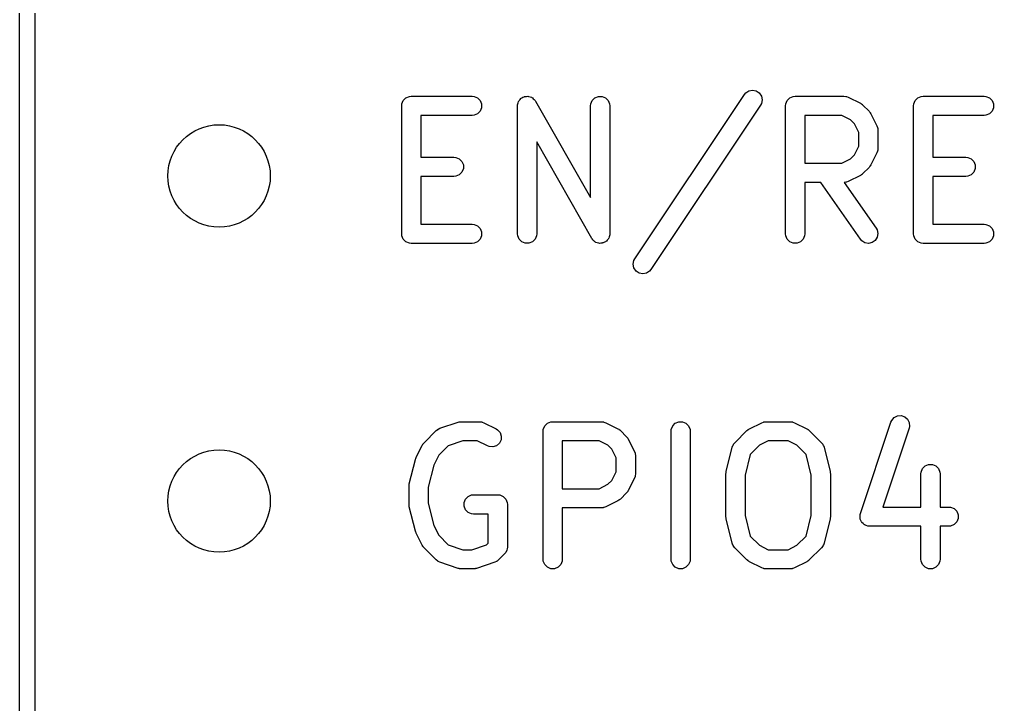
# Model space of a CAD drawing. Extents: x 19.8 to 98.9, y -129.1 to -67.1.
# Drawn here: x 55.28 to 62.89, y -83.37 to -78.02 of the extents above; entities that cross this region are included whole.
import ezdxf

# ---------------------------------------------------------------- set-up
doc = ezdxf.new("R2010")
doc.units = 0
doc.layers.add('BLACK', color=7, linetype='CONTINUOUS')

msp = doc.modelspace()

# ---------------------------------------------------------------- linework, layer by layer
at = {"layer": 'BLACK', "linetype": 'CONTINUOUS'}
for p, q in [((55.28, -129.024), (55.28, -72.636)), ((55.4, -72.696), (55.4, -128.964)), ((58.300253, -78.629739), (58.327289, -78.61854)), ((58.327289, -78.61854), (58.341921, -78.617099)), ((58.341921, -78.617099), (58.818111, -78.617099)), ((58.818111, -78.617099), (58.832743, -78.61854)), ((58.832743, -78.61854), (58.859779, -78.629739)), ((59.205015, -78.629739), (59.214227, -78.625922)), ((59.214227, -78.625922), (59.222892, -78.620972)), ((59.222892, -78.620972), (59.227635, -78.620369)), ((59.227635, -78.620369), (59.232051, -78.61854)), ((59.232051, -78.61854), (59.242025, -78.61854)), ((59.242025, -78.61854), (59.251922, -78.617282)), ((59.251922, -78.617282), (59.256534, -78.61854)), ((59.256534, -78.61854), (59.261315, -78.61854)), ((59.261315, -78.61854), (59.27053, -78.622357)), ((59.27053, -78.622357), (59.280154, -78.624982)), ((59.280154, -78.624982), (59.283934, -78.627909)), ((59.283934, -78.627909), (59.288351, -78.629739)), ((59.776443, -78.629739), (59.803479, -78.61854)), ((59.803479, -78.61854), (59.832743, -78.61854)), ((59.832743, -78.61854), (59.859779, -78.629739)), ((60.089041, -79.888592), (60.946183, -78.602877)), ((60.946183, -78.602877), (60.955499, -78.591502)), ((60.955499, -78.591502), (60.979814, -78.575219)), ((60.979814, -78.575219), (61.008508, -78.56948)), ((61.008508, -78.56948), (61.037216, -78.575158)), ((61.037216, -78.575158), (61.061565, -78.591391)), ((61.061565, -78.591391), (61.077848, -78.615706)), ((61.077848, -78.615706), (61.083587, -78.644401)), ((61.300253, -78.629739), (61.327289, -78.61854)), ((61.327289, -78.61854), (61.341921, -78.617099)), ((61.341921, -78.617099), (61.722873, -78.617099)), ((61.722873, -78.617099), (61.737505, -78.61854)), ((61.737505, -78.61854), (61.739994, -78.619571)), ((61.739994, -78.619571), (61.742682, -78.619762)), ((61.742682, -78.619762), (61.756414, -78.625017)), ((61.756414, -78.625017), (61.851652, -78.672636)), ((62.300253, -78.629739), (62.327289, -78.61854)), ((62.327289, -78.61854), (62.341921, -78.617099)), ((62.341921, -78.617099), (62.818111, -78.617099)), ((62.818111, -78.617099), (62.832743, -78.61854)), ((62.832743, -78.61854), (62.859779, -78.629739)), ((58.266921, -78.692099), (58.268362, -78.677467)), ((58.266921, -79.692099), (58.266921, -78.692099)), ((58.268362, -78.677467), (58.279561, -78.650431)), ((58.279561, -78.650431), (58.300253, -78.629739)), ((58.859779, -78.629739), (58.880471, -78.650431)), ((58.880471, -78.650431), (58.89167, -78.677467)), ((58.89167, -78.677467), (58.89167, -78.706731)), ((59.171683, -78.692099), (59.172053, -78.688335)), ((59.171683, -79.692099), (59.171683, -78.692099)), ((59.171866, -78.68686), (59.172387, -78.684949)), ((59.172053, -78.688335), (59.171866, -78.68686)), ((59.172387, -78.684949), (59.173124, -78.677467)), ((59.173124, -78.677467), (59.176941, -78.668251)), ((59.176941, -78.668251), (59.179566, -78.658628)), ((59.179566, -78.658628), (59.182493, -78.654847)), ((59.182493, -78.654847), (59.184323, -78.650431)), ((59.184323, -78.650431), (59.191373, -78.64338)), ((59.191373, -78.64338), (59.197483, -78.635491)), ((59.197483, -78.635491), (59.201636, -78.633117)), ((59.201636, -78.633117), (59.205015, -78.629739)), ((59.288351, -78.629739), (59.295401, -78.636789)), ((59.295401, -78.636789), (59.303291, -78.642899)), ((59.303291, -78.642899), (59.307643, -78.649031)), ((59.307643, -78.649031), (59.309043, -78.650431)), ((59.309043, -78.650431), (59.309612, -78.651805)), ((59.309612, -78.651805), (59.311801, -78.654889)), ((59.311801, -78.654889), (59.743111, -79.409682)), ((59.743111, -78.692099), (59.744552, -78.677467)), ((59.743111, -79.409682), (59.743111, -78.692099)), ((59.744552, -78.677467), (59.755751, -78.650431)), ((59.755751, -78.650431), (59.776443, -78.629739)), ((59.859779, -78.629739), (59.880471, -78.650431)), ((59.880471, -78.650431), (59.89167, -78.677467)), ((59.89167, -78.677467), (59.893111, -78.692099)), ((59.893111, -78.692099), (59.893111, -79.692099)), ((61.070991, -78.686082), (60.213849, -79.971796)), ((61.077908, -78.673108), (61.070991, -78.686082)), ((61.083587, -78.644401), (61.077908, -78.673108)), ((61.266921, -78.692099), (61.268362, -78.677467)), ((61.266921, -79.692099), (61.266921, -78.692099)), ((61.268362, -78.677467), (61.279561, -78.650431)), ((61.279561, -78.650431), (61.300253, -78.629739)), ((61.851652, -78.672636), (61.857951, -78.6766)), ((61.857951, -78.6766), (61.859779, -78.677358)), ((61.859779, -78.677358), (61.861835, -78.679046)), ((61.861835, -78.679046), (61.864095, -78.680468)), ((61.864095, -78.680468), (61.865394, -78.681966)), ((61.865394, -78.681966), (61.871144, -78.686685)), ((61.871144, -78.686685), (61.918763, -78.734304)), ((62.266921, -78.692099), (62.268362, -78.677467)), ((62.266921, -79.692099), (62.266921, -78.692099)), ((62.268362, -78.677467), (62.279561, -78.650431)), ((62.279561, -78.650431), (62.300253, -78.629739)), ((62.859779, -78.629739), (62.880471, -78.650431)), ((62.880471, -78.650431), (62.89167, -78.677467)), ((62.89167, -78.677467), (62.89167, -78.706731)), ((58.818111, -78.767099), (58.416921, -78.767099)), ((58.416921, -78.767099), (58.416921, -79.093289)), ((58.832743, -78.765658), (58.818111, -78.767099)), ((58.859779, -78.754459), (58.832743, -78.765658)), ((58.880471, -78.733767), (58.859779, -78.754459)), ((58.89167, -78.706731), (58.880471, -78.733767)), ((61.705168, -78.767099), (61.416921, -78.767099)), ((61.416921, -78.767099), (61.416921, -79.140908)), ((61.773684, -78.801357), (61.705168, -78.767099)), ((61.918763, -78.734304), (61.923481, -78.740053)), ((61.923481, -78.740053), (61.92498, -78.741353)), ((61.92498, -78.741353), (61.926401, -78.743612)), ((61.926401, -78.743612), (61.92809, -78.745669)), ((61.92809, -78.745669), (61.928847, -78.747496)), ((61.928847, -78.747496), (61.932812, -78.753796)), ((61.932812, -78.753796), (61.980431, -78.849034)), ((62.818111, -78.767099), (62.416921, -78.767099)), ((62.416921, -78.767099), (62.416921, -79.093289)), ((62.832743, -78.765658), (62.818111, -78.767099)), ((62.859779, -78.754459), (62.832743, -78.765658)), ((62.880471, -78.733767), (62.859779, -78.754459)), ((62.89167, -78.706731), (62.880471, -78.733767)), ((61.804091, -78.831764), (61.773684, -78.801357)), ((61.838349, -78.90028), (61.804091, -78.831764)), ((61.980431, -78.849034), (61.985686, -78.862765)), ((61.838349, -79.007727), (61.838349, -78.90028)), ((61.985686, -78.862765), (61.985877, -78.865454)), ((61.985877, -78.865454), (61.986908, -78.867943)), ((61.986908, -78.867943), (61.988349, -78.882575)), ((61.988349, -78.882575), (61.988349, -79.025432)), ((59.752993, -79.72931), (59.321683, -78.974515)), ((59.321683, -78.974515), (59.321683, -79.692099)), ((61.804091, -79.076243), (61.838349, -79.007727)), ((61.773684, -79.10665), (61.804091, -79.076243)), ((61.980431, -79.058973), (61.932812, -79.154211)), ((61.985686, -79.045242), (61.980431, -79.058973)), ((61.985877, -79.042552), (61.985686, -79.045242)), ((61.986908, -79.040064), (61.985877, -79.042552)), ((61.988349, -79.025432), (61.986908, -79.040064)), ((58.416921, -79.093289), (58.675254, -79.093289)), ((58.675254, -79.093289), (58.689886, -79.09473)), ((58.689886, -79.09473), (58.716922, -79.105929)), ((58.716922, -79.105929), (58.737614, -79.126621)), ((58.737614, -79.126621), (58.748813, -79.153657)), ((58.748813, -79.153657), (58.748813, -79.182921)), ((61.416921, -79.140908), (61.705168, -79.140908)), ((61.705168, -79.140908), (61.773684, -79.10665)), ((61.928847, -79.16051), (61.92809, -79.162338)), ((61.932812, -79.154211), (61.928847, -79.16051)), ((62.416921, -79.093289), (62.675254, -79.093289)), ((62.675254, -79.093289), (62.689886, -79.09473)), ((62.689886, -79.09473), (62.716922, -79.105929)), ((62.716922, -79.105929), (62.737614, -79.126621)), ((62.737614, -79.126621), (62.748813, -79.153657)), ((62.748813, -79.153657), (62.748813, -79.182921)), ((58.716922, -79.230649), (58.689886, -79.241848)), ((58.737614, -79.209957), (58.716922, -79.230649)), ((58.748813, -79.182921), (58.737614, -79.209957)), ((61.851652, -79.235371), (61.756414, -79.28299)), ((61.857951, -79.231406), (61.851652, -79.235371)), ((61.859779, -79.230649), (61.857951, -79.231406)), ((61.861835, -79.22896), (61.859779, -79.230649)), ((61.864095, -79.227539), (61.861835, -79.22896)), ((61.865394, -79.22604), (61.864095, -79.227539)), ((61.871144, -79.221322), (61.865394, -79.22604)), ((61.918763, -79.173703), (61.871144, -79.221322)), ((61.923481, -79.167953), (61.918763, -79.173703)), ((61.92498, -79.166654), (61.923481, -79.167953)), ((61.926401, -79.164394), (61.92498, -79.166654)), ((61.92809, -79.162338), (61.926401, -79.164394)), ((62.716922, -79.230649), (62.689886, -79.241848)), ((62.737614, -79.209957), (62.716922, -79.230649)), ((62.748813, -79.182921), (62.737614, -79.209957)), ((58.675254, -79.243289), (58.416921, -79.243289)), ((58.416921, -79.243289), (58.416921, -79.617099)), ((58.689886, -79.241848), (58.675254, -79.243289)), ((61.540967, -79.290908), (61.416921, -79.290908)), ((61.416921, -79.290908), (61.416921, -79.692099)), ((61.851907, -79.735109), (61.540967, -79.290908)), ((61.737505, -79.289467), (61.723988, -79.290798)), ((61.723988, -79.290798), (61.974792, -79.64909)), ((61.739994, -79.288435), (61.737505, -79.289467)), ((61.742682, -79.288245), (61.739994, -79.288435)), ((61.756414, -79.28299), (61.742682, -79.288245)), ((62.675254, -79.243289), (62.416921, -79.243289)), ((62.416921, -79.243289), (62.416921, -79.617099)), ((62.689886, -79.241848), (62.675254, -79.243289)), ((58.416921, -79.617099), (58.818111, -79.617099)), ((58.818111, -79.617099), (58.832743, -79.61854)), ((62.416921, -79.617099), (62.818111, -79.617099)), ((62.818111, -79.617099), (62.832743, -79.61854)), ((58.268362, -79.706731), (58.266921, -79.692099)), ((58.832743, -79.61854), (58.859779, -79.629739)), ((58.859779, -79.629739), (58.880471, -79.650431)), ((58.880471, -79.650431), (58.89167, -79.677467)), ((58.89167, -79.677467), (58.89167, -79.706731)), ((59.173124, -79.706731), (59.171683, -79.692099)), ((59.321683, -79.692099), (59.320242, -79.706731)), ((59.893111, -79.692099), (59.89274, -79.695862)), ((61.268362, -79.706731), (61.266921, -79.692099)), ((61.416921, -79.692099), (61.41548, -79.706731)), ((61.974792, -79.64909), (61.982002, -79.661903)), ((61.982002, -79.661903), (61.988331, -79.690474)), ((61.988331, -79.690474), (61.983246, -79.719292)), ((62.268362, -79.706731), (62.266921, -79.692099)), ((62.832743, -79.61854), (62.859779, -79.629739)), ((62.859779, -79.629739), (62.880471, -79.650431)), ((62.880471, -79.650431), (62.89167, -79.677467)), ((62.89167, -79.677467), (62.89167, -79.706731)), ((58.279561, -79.733767), (58.268362, -79.706731)), ((58.300253, -79.754459), (58.279561, -79.733767)), ((58.327289, -79.765658), (58.300253, -79.754459)), ((58.341921, -79.767099), (58.327289, -79.765658)), ((58.818111, -79.767099), (58.341921, -79.767099)), ((58.832743, -79.765658), (58.818111, -79.767099)), ((58.859779, -79.754459), (58.832743, -79.765658)), ((58.880471, -79.733767), (58.859779, -79.754459)), ((58.89167, -79.706731), (58.880471, -79.733767)), ((59.184323, -79.733767), (59.173124, -79.706731)), ((59.205015, -79.754459), (59.184323, -79.733767)), ((59.232051, -79.765658), (59.205015, -79.754459)), ((59.261315, -79.765658), (59.232051, -79.765658)), ((59.288351, -79.754459), (59.261315, -79.765658)), ((59.309043, -79.733767), (59.288351, -79.754459)), ((59.320242, -79.706731), (59.309043, -79.733767)), ((59.755182, -79.732394), (59.752993, -79.72931)), ((59.755751, -79.733767), (59.755182, -79.732394)), ((59.757148, -79.735164), (59.755751, -79.733767)), ((59.761503, -79.741299), (59.757148, -79.735164)), ((59.769391, -79.747407), (59.761503, -79.741299)), ((59.776443, -79.754459), (59.769391, -79.747407)), ((59.780861, -79.756289), (59.776443, -79.754459)), ((59.784641, -79.759216), (59.780861, -79.756289)), ((59.794262, -79.76184), (59.784641, -79.759216)), ((59.803479, -79.765658), (59.794262, -79.76184)), ((59.80826, -79.765658), (59.803479, -79.765658)), ((59.812872, -79.766916), (59.80826, -79.765658)), ((59.822769, -79.765658), (59.812872, -79.766916)), ((59.832743, -79.765658), (59.822769, -79.765658)), ((59.837158, -79.763828), (59.832743, -79.765658)), ((59.841902, -79.763226), (59.837158, -79.763828)), ((59.850566, -79.758275), (59.841902, -79.763226)), ((59.859779, -79.754459), (59.850566, -79.758275)), ((59.863157, -79.75108), (59.859779, -79.754459)), ((59.867311, -79.748707), (59.863157, -79.75108)), ((59.87342, -79.740817), (59.867311, -79.748707)), ((59.880471, -79.733767), (59.87342, -79.740817)), ((59.8823, -79.72935), (59.880471, -79.733767)), ((59.885228, -79.72557), (59.8823, -79.72935)), ((59.887852, -79.715946), (59.885228, -79.72557)), ((59.89167, -79.706731), (59.887852, -79.715946)), ((59.892406, -79.699248), (59.89167, -79.706731)), ((59.892928, -79.697338), (59.892406, -79.699248)), ((59.89274, -79.695862), (59.892928, -79.697338)), ((61.279561, -79.733767), (61.268362, -79.706731)), ((61.300253, -79.754459), (61.279561, -79.733767)), ((61.327289, -79.765658), (61.300253, -79.754459)), ((61.356553, -79.765658), (61.327289, -79.765658)), ((61.383589, -79.754459), (61.356553, -79.765658)), ((61.404281, -79.733767), (61.383589, -79.754459)), ((61.41548, -79.706731), (61.404281, -79.733767)), ((61.861478, -79.746269), (61.851907, -79.735109)), ((61.886157, -79.761996), (61.861478, -79.746269)), ((61.914974, -79.767082), (61.886157, -79.761996)), ((61.943545, -79.760752), (61.914974, -79.767082)), ((61.967519, -79.74397), (61.943545, -79.760752)), ((61.983246, -79.719292), (61.967519, -79.74397)), ((62.279561, -79.733767), (62.268362, -79.706731)), ((62.300253, -79.754459), (62.279561, -79.733767)), ((62.327289, -79.765658), (62.300253, -79.754459)), ((62.341921, -79.767099), (62.327289, -79.765658)), ((62.818111, -79.767099), (62.341921, -79.767099)), ((62.832743, -79.765658), (62.818111, -79.767099)), ((62.859779, -79.754459), (62.832743, -79.765658)), ((62.880471, -79.733767), (62.859779, -79.754459)), ((62.89167, -79.706731), (62.880471, -79.733767)), ((60.076445, -79.930273), (60.082124, -79.901565)), ((60.082124, -79.901565), (60.089041, -79.888592)), ((60.082184, -79.958967), (60.076445, -79.930273)), ((60.098467, -79.983282), (60.082184, -79.958967)), ((60.122816, -79.999515), (60.098467, -79.983282)), ((60.204533, -79.983172), (60.180218, -79.999455)), ((60.213849, -79.971796), (60.204533, -79.983172)), ((60.151524, -80.005194), (60.122816, -79.999515)), ((60.180218, -79.999455), (60.151524, -80.005194)), ((62.095907, -81.150058), (62.115081, -81.127951)), ((62.115081, -81.127951), (62.141254, -81.114864)), ((62.141254, -81.114864), (62.170444, -81.112789)), ((62.170444, -81.112789), (62.198206, -81.122043)), ((62.198206, -81.122043), (62.220314, -81.141217)), ((58.552493, -81.217281), (58.565919, -81.211287)), ((58.565919, -81.211287), (58.708775, -81.163668)), ((58.708775, -81.163668), (58.71603, -81.162018)), ((58.71603, -81.162018), (58.717861, -81.16126)), ((58.717861, -81.16126), (58.720514, -81.160998)), ((58.720514, -81.160998), (58.723112, -81.160408)), ((58.723112, -81.160408), (58.725086, -81.160548)), ((58.725086, -81.160548), (58.732493, -81.159819)), ((58.732493, -81.159819), (58.87535, -81.159819)), ((58.87535, -81.159819), (58.889982, -81.16126)), ((58.889982, -81.16126), (58.892471, -81.162291)), ((58.892471, -81.162291), (58.895159, -81.162482)), ((58.895159, -81.162482), (58.908891, -81.167737)), ((58.908891, -81.167737), (59.004129, -81.215356)), ((59.004129, -81.215356), (59.016572, -81.223188)), ((59.37322, -81.220187), (59.384419, -81.193151)), ((59.384419, -81.193151), (59.405111, -81.172459)), ((59.405111, -81.172459), (59.432147, -81.16126)), ((59.432147, -81.16126), (59.446779, -81.159819)), ((59.446779, -81.159819), (59.827731, -81.159819)), ((59.827731, -81.159819), (59.842363, -81.16126)), ((59.842363, -81.16126), (59.844852, -81.162291)), ((59.844852, -81.162291), (59.84754, -81.162482)), ((59.84754, -81.162482), (59.861272, -81.167737)), ((59.861272, -81.167737), (59.95651, -81.215356)), ((59.95651, -81.215356), (59.962809, -81.21932)), ((60.37322, -81.220187), (60.384419, -81.193151)), ((60.384419, -81.193151), (60.405111, -81.172459)), ((60.405111, -81.172459), (60.432147, -81.16126)), ((60.432147, -81.16126), (60.461411, -81.16126)), ((60.461411, -81.16126), (60.488447, -81.172459)), ((60.488447, -81.172459), (60.509139, -81.193151)), ((60.509139, -81.193151), (60.520338, -81.220187)), ((60.978371, -81.219318), (60.984666, -81.215356)), ((60.984666, -81.215356), (61.079904, -81.167737)), ((61.079904, -81.167737), (61.093635, -81.162482)), ((61.093635, -81.162482), (61.096324, -81.16229)), ((61.096324, -81.16229), (61.098813, -81.16126)), ((61.098813, -81.16126), (61.113445, -81.159819)), ((61.113445, -81.159819), (61.303921, -81.159819)), ((61.303921, -81.159819), (61.318553, -81.16126)), ((61.318553, -81.16126), (61.321042, -81.162291)), ((61.321042, -81.162291), (61.32373, -81.162482)), ((61.32373, -81.162482), (61.337462, -81.167737)), ((61.337462, -81.167737), (61.4327, -81.215356)), ((61.4327, -81.215356), (61.438999, -81.21932)), ((61.851818, -81.877768), (62.089913, -81.163483)), ((62.232215, -81.210918), (62.027026, -81.826485)), ((62.089913, -81.163483), (62.095907, -81.150058)), ((62.220314, -81.141217), (62.2334, -81.167391)), ((62.235475, -81.196581), (62.232215, -81.210918)), ((62.2334, -81.167391), (62.235475, -81.196581)), ((58.441365, -81.324643), (58.536603, -81.229405)), ((58.536603, -81.229405), (58.547968, -81.220077)), ((58.547968, -81.220077), (58.550458, -81.219045)), ((58.550458, -81.219045), (58.552493, -81.217281)), ((59.016572, -81.223188), (59.035745, -81.245296)), ((59.035745, -81.245296), (59.044999, -81.273057)), ((59.044999, -81.273057), (59.042925, -81.302247)), ((59.371779, -81.234819), (59.37322, -81.220187)), ((59.371779, -82.234819), (59.371779, -81.234819)), ((59.962809, -81.21932), (59.964637, -81.220078)), ((59.964637, -81.220078), (59.966693, -81.221766)), ((59.966693, -81.221766), (59.968953, -81.223188)), ((59.968953, -81.223188), (59.970252, -81.224686)), ((59.970252, -81.224686), (59.976002, -81.229405)), ((59.976002, -81.229405), (60.023621, -81.277024)), ((60.023621, -81.277024), (60.028339, -81.282773)), ((60.028339, -81.282773), (60.029838, -81.284073)), ((60.029838, -81.284073), (60.031259, -81.286332)), ((60.031259, -81.286332), (60.032948, -81.288389)), ((60.032948, -81.288389), (60.033705, -81.290216)), ((60.033705, -81.290216), (60.03767, -81.296516)), ((60.371779, -81.234819), (60.37322, -81.220187)), ((60.371779, -82.234819), (60.371779, -81.234819)), ((60.520338, -81.220187), (60.521779, -81.234819)), ((60.521779, -81.234819), (60.521779, -82.234819)), ((60.869936, -81.324643), (60.965174, -81.229405)), ((60.965174, -81.229405), (60.970924, -81.224684)), ((60.970924, -81.224684), (60.972223, -81.223188)), ((60.972223, -81.223188), (60.974477, -81.221768)), ((60.974477, -81.221768), (60.976539, -81.220077)), ((60.976539, -81.220077), (60.978371, -81.219318)), ((61.438999, -81.21932), (61.440827, -81.220078)), ((61.440827, -81.220078), (61.442883, -81.221766)), ((61.442883, -81.221766), (61.445143, -81.223188)), ((61.445143, -81.223188), (61.446442, -81.224686)), ((61.446442, -81.224686), (61.452192, -81.229405)), ((61.452192, -81.229405), (61.54743, -81.324643)), ((58.379697, -81.439373), (58.427316, -81.344135)), ((58.427316, -81.344135), (58.43128, -81.337835)), ((58.43128, -81.337835), (58.432038, -81.336008)), ((58.432038, -81.336008), (58.433726, -81.333951)), ((58.433726, -81.333951), (58.435148, -81.331692)), ((58.435148, -81.331692), (58.436646, -81.330392)), ((58.436646, -81.330392), (58.441365, -81.324643)), ((58.63015, -81.34799), (58.556037, -81.422103)), ((58.744663, -81.309819), (58.63015, -81.34799)), ((58.857645, -81.309819), (58.744663, -81.309819)), ((58.937047, -81.34952), (58.857645, -81.309819)), ((58.950778, -81.354775), (58.937047, -81.34952)), ((58.979968, -81.356849), (58.950778, -81.354775)), ((59.00773, -81.347595), (58.979968, -81.356849)), ((59.029837, -81.328422), (59.00773, -81.347595)), ((59.042925, -81.302247), (59.029837, -81.328422)), ((59.810026, -81.309819), (59.521779, -81.309819)), ((59.521779, -81.309819), (59.521779, -81.683628)), ((59.878542, -81.344077), (59.810026, -81.309819)), ((59.908949, -81.374484), (59.878542, -81.344077)), ((60.03767, -81.296516), (60.085289, -81.391754)), ((60.802589, -81.549962), (60.850208, -81.359486)), ((60.850208, -81.359486), (60.855155, -81.34564)), ((60.855155, -81.34564), (60.858475, -81.341158)), ((60.858475, -81.341158), (60.860609, -81.336008)), ((60.860609, -81.336008), (60.869936, -81.324643)), ((61.062634, -81.344077), (60.990691, -81.416019)), ((61.13115, -81.309819), (61.062634, -81.344077)), ((61.286216, -81.309819), (61.13115, -81.309819)), ((61.354732, -81.344077), (61.286216, -81.309819)), ((61.426674, -81.416019), (61.354732, -81.344077)), ((61.54743, -81.324643), (61.556758, -81.336008)), ((61.556758, -81.336008), (61.558892, -81.341161)), ((61.558892, -81.341161), (61.562211, -81.34564)), ((61.562211, -81.34564), (61.567158, -81.359486)), ((61.567158, -81.359486), (61.614777, -81.549962)), ((58.376769, -81.447023), (58.378965, -81.440878)), ((58.378965, -81.440878), (58.379287, -81.440442)), ((58.379287, -81.440442), (58.379697, -81.439373)), ((58.556037, -81.422103), (58.517543, -81.49909)), ((59.943207, -81.443), (59.908949, -81.374484)), ((59.943207, -81.550447), (59.943207, -81.443)), ((60.085289, -81.391754), (60.090544, -81.405485)), ((60.090544, -81.405485), (60.090735, -81.408174)), ((60.090735, -81.408174), (60.091766, -81.410663)), ((60.091766, -81.410663), (60.093207, -81.425295)), ((60.093207, -81.425295), (60.093207, -81.568152)), ((60.990691, -81.416019), (60.95035, -81.577386)), ((61.467016, -81.577386), (61.426674, -81.416019)), ((58.326399, -81.6452), (58.374018, -81.454724)), ((58.374018, -81.454724), (58.374403, -81.453644)), ((58.374403, -81.453644), (58.374442, -81.453105)), ((58.374442, -81.453105), (58.376769, -81.447023)), ((58.517543, -81.49909), (58.47416, -81.672624)), ((62.336799, -81.526484), (62.357491, -81.505792)), ((62.357491, -81.505792), (62.384527, -81.494593)), ((62.384527, -81.494593), (62.413791, -81.494593)), ((62.413791, -81.494593), (62.440827, -81.505792)), ((62.440827, -81.505792), (62.461519, -81.526484)), ((59.908949, -81.618963), (59.943207, -81.550447)), ((60.090544, -81.587962), (60.085289, -81.601693)), ((60.090735, -81.585272), (60.090544, -81.587962)), ((60.091766, -81.582784), (60.090735, -81.585272)), ((60.093207, -81.568152), (60.091766, -81.582784)), ((60.80035, -81.568152), (60.800601, -81.565598)), ((60.80035, -81.901485), (60.80035, -81.568152)), ((60.800439, -81.564506), (60.801248, -81.559032)), ((60.800601, -81.565598), (60.800439, -81.564506)), ((60.801248, -81.559032), (60.801791, -81.55352)), ((60.801791, -81.55352), (60.802213, -81.552498)), ((60.802213, -81.552498), (60.802589, -81.549962)), ((60.95035, -81.577386), (60.95035, -81.892251)), ((61.467016, -81.892251), (61.467016, -81.577386)), ((61.614777, -81.549962), (61.615152, -81.552498)), ((61.615152, -81.552498), (61.615575, -81.55352)), ((61.615575, -81.55352), (61.616117, -81.559032)), ((61.616117, -81.559032), (61.616927, -81.564506)), ((61.616927, -81.564506), (61.616764, -81.565598)), ((61.616764, -81.565598), (61.617016, -81.568152)), ((61.617016, -81.568152), (61.617016, -81.901485)), ((62.324159, -81.568152), (62.3256, -81.55352)), ((62.324159, -81.826485), (62.324159, -81.568152)), ((62.3256, -81.55352), (62.336799, -81.526484)), ((62.461519, -81.526484), (62.472718, -81.55352)), ((62.472718, -81.55352), (62.474159, -81.568152)), ((62.474159, -81.568152), (62.474159, -81.826485)), ((58.32416, -81.66339), (58.324411, -81.660836)), ((58.32416, -81.806247), (58.32416, -81.66339)), ((58.324249, -81.659744), (58.325058, -81.65427)), ((58.324411, -81.660836), (58.324249, -81.659744)), ((58.325058, -81.65427), (58.325601, -81.648758)), ((58.325601, -81.648758), (58.326023, -81.647736)), ((58.326023, -81.647736), (58.326399, -81.6452)), ((58.47416, -81.672624), (58.47416, -81.797013)), ((59.810026, -81.683628), (59.878542, -81.64937)), ((59.878542, -81.64937), (59.908949, -81.618963)), ((60.085289, -81.601693), (60.03767, -81.696931)), ((58.765371, -81.764579), (58.786063, -81.743887)), ((58.786063, -81.743887), (58.813099, -81.732688)), ((58.813099, -81.732688), (58.827731, -81.731247)), ((58.827731, -81.731247), (59.018207, -81.731247)), ((59.018207, -81.731247), (59.032839, -81.732688)), ((59.032839, -81.732688), (59.059875, -81.743887)), ((59.059875, -81.743887), (59.080567, -81.764579)), ((59.521779, -81.683628), (59.810026, -81.683628)), ((60.023621, -81.716423), (59.976002, -81.764042)), ((60.028339, -81.710673), (60.023621, -81.716423)), ((60.029838, -81.709374), (60.028339, -81.710673)), ((60.031259, -81.707114), (60.029838, -81.709374)), ((60.032948, -81.705058), (60.031259, -81.707114)), ((60.033705, -81.70323), (60.032948, -81.705058)), ((60.03767, -81.696931), (60.033705, -81.70323)), ((58.324411, -81.8088), (58.32416, -81.806247)), ((58.324249, -81.809893), (58.324411, -81.8088)), ((58.325058, -81.815366), (58.324249, -81.809893)), ((58.325601, -81.820879), (58.325058, -81.815366)), ((58.326023, -81.8219), (58.325601, -81.820879)), ((58.326399, -81.824437), (58.326023, -81.8219)), ((58.374018, -82.014913), (58.326399, -81.824437)), ((58.47416, -81.797013), (58.517543, -81.970547)), ((58.754172, -81.791615), (58.765371, -81.764579)), ((58.754172, -81.820879), (58.754172, -81.791615)), ((58.765371, -81.847915), (58.754172, -81.820879)), ((59.080567, -81.764579), (59.091766, -81.791615)), ((59.091766, -81.791615), (59.093207, -81.806247)), ((59.093207, -81.806247), (59.093207, -82.13958)), ((59.95651, -81.778091), (59.861272, -81.82571)), ((59.962809, -81.774126), (59.95651, -81.778091)), ((59.964637, -81.773369), (59.962809, -81.774126)), ((59.966693, -81.77168), (59.964637, -81.773369)), ((59.968953, -81.770259), (59.966693, -81.77168)), ((59.970252, -81.76876), (59.968953, -81.770259)), ((59.976002, -81.764042), (59.970252, -81.76876)), ((58.786063, -81.868607), (58.765371, -81.847915)), ((58.813099, -81.879806), (58.786063, -81.868607)), ((58.827731, -81.881247), (58.813099, -81.879806)), ((58.943207, -81.881247), (58.827731, -81.881247)), ((58.943207, -82.108514), (58.943207, -81.881247)), ((59.827731, -81.833628), (59.521779, -81.833628)), ((59.521779, -81.833628), (59.521779, -82.234819)), ((59.842363, -81.832187), (59.827731, -81.833628)), ((59.844852, -81.831155), (59.842363, -81.832187)), ((59.84754, -81.830965), (59.844852, -81.831155)), ((59.861272, -81.82571), (59.84754, -81.830965)), ((60.800601, -81.904038), (60.80035, -81.901485)), ((60.95035, -81.892251), (60.990691, -82.053617)), ((61.426674, -82.053617), (61.467016, -81.892251)), ((61.617016, -81.901485), (61.616764, -81.904038)), ((61.848558, -81.892105), (61.84941, -81.888358)), ((61.84941, -81.90409), (61.848558, -81.892105)), ((61.84941, -81.886853), (61.850168, -81.885021)), ((61.84941, -81.888358), (61.84941, -81.886853)), ((61.850168, -81.885021), (61.851818, -81.877768)), ((62.027026, -81.826485), (62.324159, -81.826485)), ((62.474159, -81.826485), (62.542016, -81.826485)), ((62.542016, -81.826485), (62.556648, -81.827926)), ((62.556648, -81.827926), (62.583684, -81.839125)), ((62.583684, -81.839125), (62.604376, -81.859817)), ((62.604376, -81.859817), (62.615575, -81.886853)), ((62.615575, -81.886853), (62.615575, -81.916117)), ((58.517543, -81.970547), (58.556037, -82.047534)), ((60.800439, -81.905131), (60.800601, -81.904038)), ((60.801248, -81.910604), (60.800439, -81.905131)), ((60.801791, -81.916117), (60.801248, -81.910604)), ((60.802213, -81.917138), (60.801791, -81.916117)), ((60.802589, -81.919675), (60.802213, -81.917138)), ((60.850208, -82.110151), (60.802589, -81.919675)), ((61.614777, -81.919675), (61.567158, -82.110151)), ((61.615152, -81.917138), (61.614777, -81.919675)), ((61.615575, -81.916117), (61.615152, -81.917138)), ((61.616117, -81.910604), (61.615575, -81.916117)), ((61.616927, -81.905131), (61.616117, -81.910604)), ((61.616764, -81.904038), (61.616927, -81.905131)), ((61.84941, -81.916117), (61.84941, -81.90409)), ((61.850442, -81.918608), (61.84941, -81.916117)), ((61.850633, -81.921295), (61.850442, -81.918608)), ((61.856007, -81.932044), (61.850633, -81.921295)), ((61.860609, -81.943153), (61.856007, -81.932044)), ((61.862514, -81.945058), (61.860609, -81.943153)), ((61.863719, -81.947468), (61.862514, -81.945058)), ((61.872801, -81.955345), (61.863719, -81.947468)), ((61.881301, -81.963845), (61.872801, -81.955345)), ((61.883789, -81.964875), (61.881301, -81.963845)), ((61.885826, -81.966642), (61.883789, -81.964875)), ((61.897229, -81.970443), (61.885826, -81.966642)), ((61.908337, -81.975044), (61.897229, -81.970443)), ((61.912163, -81.97542), (61.908337, -81.975044)), ((61.913589, -81.975896), (61.912163, -81.97542)), ((61.915563, -81.975755), (61.913589, -81.975896)), ((61.922969, -81.976485), (61.915563, -81.975755)), ((62.324159, -81.976485), (61.922969, -81.976485)), ((62.324159, -82.234819), (62.324159, -81.976485)), ((62.542016, -81.976485), (62.474159, -81.976485)), ((62.474159, -81.976485), (62.474159, -82.234819)), ((62.556648, -81.975044), (62.542016, -81.976485)), ((62.583684, -81.963845), (62.556648, -81.975044)), ((62.604376, -81.943153), (62.583684, -81.963845)), ((62.615575, -81.916117), (62.604376, -81.943153)), ((58.374403, -82.015992), (58.374018, -82.014913)), ((58.374442, -82.016532), (58.374403, -82.015992)), ((58.376769, -82.022613), (58.374442, -82.016532)), ((58.378965, -82.028759), (58.376769, -82.022613)), ((58.379287, -82.029194), (58.378965, -82.028759)), ((58.379697, -82.030264), (58.379287, -82.029194)), ((58.427316, -82.125502), (58.379697, -82.030264)), ((58.556037, -82.047534), (58.63015, -82.121648)), ((60.990691, -82.053617), (61.062634, -82.125561)), ((61.354731, -82.125561), (61.426674, -82.053617)), ((58.431279, -82.131798), (58.427316, -82.125502)), ((58.63015, -82.121648), (58.744663, -82.159819)), ((58.815561, -82.159819), (58.930074, -82.121647)), ((58.930074, -82.121647), (58.943207, -82.108514)), ((60.855155, -82.123997), (60.850208, -82.110151)), ((60.858474, -82.128476), (60.855155, -82.123997)), ((60.860608, -82.133628), (60.858474, -82.128476)), ((61.062634, -82.125561), (61.13115, -82.159819)), ((61.286216, -82.159819), (61.354731, -82.125561)), ((61.558891, -82.128476), (61.556758, -82.133628)), ((61.562211, -82.123997), (61.558891, -82.128476)), ((61.567158, -82.110151), (61.562211, -82.123997)), ((58.432037, -82.133628), (58.431279, -82.131798)), ((58.433726, -82.135686), (58.432037, -82.133628)), ((58.435148, -82.137945), (58.433726, -82.135686)), ((58.436646, -82.139244), (58.435148, -82.137945)), ((58.441365, -82.144994), (58.436646, -82.139244)), ((58.536603, -82.240233), (58.441365, -82.144994)), ((58.744663, -82.159819), (58.815561, -82.159819)), ((59.07124, -82.192613), (59.023622, -82.240232)), ((59.080568, -82.181247), (59.07124, -82.192613)), ((59.088306, -82.162565), (59.080568, -82.181247)), ((59.091766, -82.154212), (59.088306, -82.162565)), ((59.093207, -82.13958), (59.091766, -82.154212)), ((60.869936, -82.144994), (60.860608, -82.133628)), ((60.965174, -82.240233), (60.869936, -82.144994)), ((61.13115, -82.159819), (61.286216, -82.159819)), ((61.547431, -82.144993), (61.452192, -82.240233)), ((61.556758, -82.133628), (61.547431, -82.144993)), ((58.547968, -82.249561), (58.536603, -82.240233)), ((58.550458, -82.250592), (58.547968, -82.249561)), ((58.552493, -82.252357), (58.550458, -82.250592)), ((58.565919, -82.258351), (58.552493, -82.252357)), ((58.708775, -82.30597), (58.565919, -82.258351)), ((58.994305, -82.258351), (58.851448, -82.30597)), ((59.00773, -82.252357), (58.994305, -82.258351)), ((59.009765, -82.250591), (59.00773, -82.252357)), ((59.012256, -82.24956), (59.009765, -82.250591)), ((59.023622, -82.240232), (59.012256, -82.24956)), ((59.37322, -82.249451), (59.371779, -82.234819)), ((59.384419, -82.276487), (59.37322, -82.249451)), ((59.405111, -82.297179), (59.384419, -82.276487)), ((59.509139, -82.276487), (59.488447, -82.297179)), ((59.520338, -82.249451), (59.509139, -82.276487)), ((59.521779, -82.234819), (59.520338, -82.249451)), ((60.37322, -82.249451), (60.371779, -82.234819)), ((60.384419, -82.276487), (60.37322, -82.249451)), ((60.405111, -82.297179), (60.384419, -82.276487)), ((60.509139, -82.276487), (60.488447, -82.297179)), ((60.520338, -82.249451), (60.509139, -82.276487)), ((60.521779, -82.234819), (60.520338, -82.249451)), ((60.970924, -82.244953), (60.965174, -82.240233)), ((60.972223, -82.24645), (60.970924, -82.244953)), ((60.974477, -82.247869), (60.972223, -82.24645)), ((60.976539, -82.249561), (60.974477, -82.247869)), ((60.978371, -82.250319), (60.976539, -82.249561)), ((60.984666, -82.254282), (60.978371, -82.250319)), ((61.079904, -82.301901), (60.984666, -82.254282)), ((61.4327, -82.254282), (61.337462, -82.301901)), ((61.438999, -82.250317), (61.4327, -82.254282)), ((61.440827, -82.24956), (61.438999, -82.250317)), ((61.442883, -82.247871), (61.440827, -82.24956)), ((61.445143, -82.24645), (61.442883, -82.247871)), ((61.446442, -82.244951), (61.445143, -82.24645)), ((61.452192, -82.240233), (61.446442, -82.244951)), ((62.3256, -82.249451), (62.324159, -82.234819)), ((62.336799, -82.276487), (62.3256, -82.249451)), ((62.357491, -82.297179), (62.336799, -82.276487)), ((62.461519, -82.276487), (62.440827, -82.297179)), ((62.472718, -82.249451), (62.461519, -82.276487)), ((62.474159, -82.234819), (62.472718, -82.249451)), ((58.71603, -82.307619), (58.708775, -82.30597)), ((58.717861, -82.308378), (58.71603, -82.307619)), ((58.720514, -82.308639), (58.717861, -82.308378)), ((58.723112, -82.30923), (58.720514, -82.308639)), ((58.725086, -82.309089), (58.723112, -82.30923)), ((58.732493, -82.309819), (58.725086, -82.309089)), ((58.827731, -82.309819), (58.732493, -82.309819)), ((58.835136, -82.309089), (58.827731, -82.309819)), ((58.837111, -82.30923), (58.835136, -82.309089)), ((58.839708, -82.308639), (58.837111, -82.30923)), ((58.842363, -82.308378), (58.839708, -82.308639)), ((58.844194, -82.307619), (58.842363, -82.308378)), ((58.851448, -82.30597), (58.844194, -82.307619)), ((59.432147, -82.308378), (59.405111, -82.297179)), ((59.461411, -82.308378), (59.432147, -82.308378)), ((59.488447, -82.297179), (59.461411, -82.308378)), ((60.432147, -82.308378), (60.405111, -82.297179)), ((60.461411, -82.308378), (60.432147, -82.308378)), ((60.488447, -82.297179), (60.461411, -82.308378)), ((61.093635, -82.307156), (61.079904, -82.301901)), ((61.096324, -82.307347), (61.093635, -82.307156)), ((61.098813, -82.308378), (61.096324, -82.307347)), ((61.113445, -82.309819), (61.098813, -82.308378)), ((61.303921, -82.309819), (61.113445, -82.309819)), ((61.318553, -82.308378), (61.303921, -82.309819)), ((61.321042, -82.307346), (61.318553, -82.308378)), ((61.32373, -82.307156), (61.321042, -82.307346)), ((61.337462, -82.301901), (61.32373, -82.307156)), ((62.384527, -82.308378), (62.357491, -82.297179)), ((62.413791, -82.308378), (62.384527, -82.308378)), ((62.440827, -82.297179), (62.413791, -82.308378))]:
    msp.add_line(p, q, dxfattribs=at)
at = {"layer": 'BLACK'}
for centre in [(56.84, -79.24), (56.84, -79.24), (56.84, -81.78), (56.84, -81.78)]:
    msp.add_circle(centre, 0.4, dxfattribs=at)

doc.saveas('drawing.dxf')
